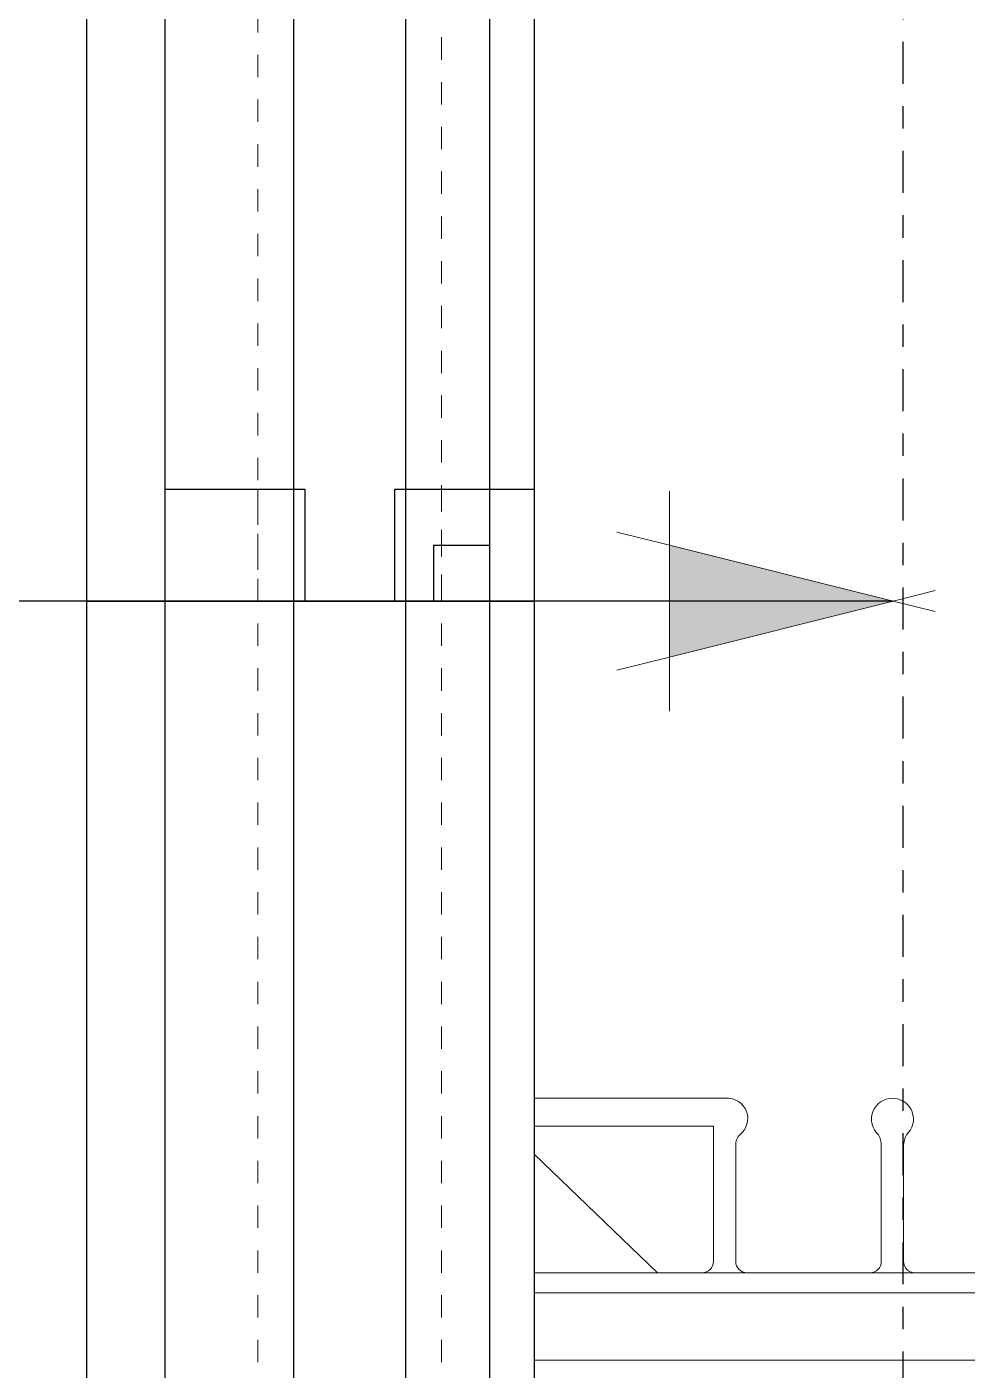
# Model space of a CAD drawing. Header units: inches. Extents: x -91.9 to -17, y 281.8 to 371.9.
# Drawn here: x -66.7 to -62.5, y 353.65 to 359.65 of the extents above; entities that cross this region are included whole.
import ezdxf

# ---------------------------------------------------------------- set-up
doc = ezdxf.new("R2010")
doc.units = ezdxf.units.IN
doc.header["$MEASUREMENT"] = 0
for name, pattern in [('CENTER', [2, 1.25, -0.25, 0.25, -0.25]), ('DASHED2', [0.375, 0.25, -0.125]), ('HIDDEN', [0.375, 0.25, -0.125])]:
    doc.linetypes.add(name, pattern=pattern)
for name, color, linetype, lineweight in [('A2 Hatch', 8, 'Continuous', 9), ('DETAILS', 7, 'Continuous', 13), ('DIM', 3, 'Continuous', 13), ('REBAR', 2, 'CENTER', 30)]:
    doc.layers.add(name, color=color, linetype=linetype, lineweight=lineweight)
doc.styles.add('ARCTEXT', font='arctext.shx', dxfattribs={"width": 0.85})
doc.dimstyles.new('ARCTEXT1-4', dxfattribs={"dimtxt": 4, "dimasz": 2, "dimexe": 2, "dimexo": 2, "dimgap": 2, "dimtad": 1, "dimdec": 4, "dimzin": 3, "dimdsep": 46, "dimlunit": 4, "dimtxsty": 'ARCTEXT', "dimblk": 'ARCHTICK', "dimcen": 2, "dimaunit": 1, "dimadec": 0, "dimazin": 0, "dimtfac": 1, "dimtdec": 4, "dimtmove": 2, "dimatfit": 3, "dimldrblk": 'arrow', "dimfxl": 1, "dimtolj": 1, "dimtzin": 0, "dimarcsym": 0})

# ---------------------------------------------------------------- blocks, each defined once
blk = doc.blocks.new('_ArchTick')
at = {"color": 0, "linetype": 'ByBlock', "const_width": 0.15}
blk.add_lwpolyline([(-0.5, -0.5), (0.5, 0.5)], dxfattribs=at)
blk = doc.blocks.new('arrow')
at = {"layer": 'DIM'}
blk.add_hatch(color=253, dxfattribs=at).paths.add_polyline_path([(-2, 0.5), (-2, -0.5), (0, 0)])
at = {"layer": 'DIM', "lineweight": 9}
for points in [[(-2, 0.983), (-2, 0.5), (-2.469, 0.617)], [(0.374, 0.094), (0, 0)], [(0.374, -0.094), (0, 0)], [(-2, -0.983), (-2, -0.5), (-2.469, -0.617)]]:
    blk.add_lwpolyline(points, dxfattribs=at)
at = {"layer": 'DIM', "lineweight": 15}
blk.add_lwpolyline([(0, 0), (-2, -0.5), (-2, 0.5), (0, 0)], dxfattribs=at)

msp = doc.modelspace()

# ---------------------------------------------------------------- linework, layer by layer
at = {"color": 1}
for p, q in [((-64.434, 368.5396), (-64.434, 357.0804)), ((-64.634, 368.4718), (-64.634, 357.0804)), ((-65.009, 368.3446), (-65.009, 357.0804)), ((-65.509, 368.1751), (-65.509, 357.0804)), ((-66.084, 367.98), (-66.084, 357.0804)), ((-66.434, 367.8613), (-66.434, 357.0804)), ((-66.084, 357.5805), (-65.459, 357.5805)), ((-66.084, 357.5805), (-65.459, 357.5805)), ((-66.084, 357.5805), (-65.459, 357.5805)), ((-66.084, 357.5805), (-65.459, 357.5805)), ((-66.084, 357.5804), (-65.459, 357.5804)), ((-66.084, 357.5804), (-65.459, 357.5804)), ((-66.084, 357.5804), (-65.459, 357.5804)), ((-66.084, 357.5804), (-65.459, 357.5804)), ((-66.084, 357.5804), (-66.084, 345.0804)), ((-66.084, 357.5804), (-65.459, 357.5804)), ((-66.084, 357.5804), (-65.459, 357.5804)), ((-66.084, 357.5804), (-65.459, 357.5804)), ((-66.084, 357.5804), (-65.459, 357.5804)), ((-66.084, 357.5804), (-65.459, 357.5804)), ((-66.084, 357.5804), (-65.459, 357.5804)), ((-66.084, 357.5804), (-65.459, 357.5804)), ((-66.084, 357.5804), (-65.459, 357.5804)), ((-66.084, 357.5804), (-65.459, 357.5804)), ((-66.084, 357.5804), (-65.459, 357.5804)), ((-66.084, 357.5804), (-65.459, 357.5804)), ((-66.084, 357.5804), (-65.459, 357.5804)), ((-66.084, 357.5804), (-65.459, 357.5804)), ((-66.084, 357.5804), (-65.459, 357.5804)), ((-66.084, 357.5804), (-65.459, 357.5804)), ((-66.084, 357.5804), (-65.459, 357.5804)), ((-66.084, 357.5804), (-65.459, 357.5804)), ((-66.084, 357.5804), (-65.459, 357.5804)), ((-66.084, 357.5804), (-65.459, 357.5804)), ((-66.084, 357.5804), (-65.459, 357.5804)), ((-66.084, 357.5804), (-65.459, 357.5804)), ((-66.084, 357.5804), (-65.459, 357.5804)), ((-66.084, 357.5804), (-65.459, 357.5804)), ((-66.084, 357.5804), (-65.459, 357.5804)), ((-66.084, 357.5804), (-65.459, 357.5804)), ((-66.084, 357.5804), (-65.459, 357.5804)), ((-66.084, 357.5804), (-65.459, 357.5804)), ((-66.084, 357.5804), (-65.459, 357.5804)), ((-66.084, 357.5804), (-65.459, 357.5804)), ((-66.084, 357.5804), (-65.459, 357.5804)), ((-66.084, 357.5804), (-65.459, 357.5804)), ((-66.084, 357.5804), (-65.459, 357.5804)), ((-65.509, 357.5804), (-65.509, 345.0804)), ((-65.459, 357.5805), (-65.459, 357.0805)), ((-65.459, 357.5805), (-65.459, 357.0805)), ((-65.459, 357.5805), (-65.459, 357.0805)), ((-65.459, 357.5805), (-65.459, 357.0805)), ((-65.459, 357.5804), (-65.459, 357.0804)), ((-65.459, 357.5804), (-65.459, 357.0804)), ((-65.459, 357.5804), (-65.459, 357.0804)), ((-65.459, 357.5804), (-65.459, 357.0804)), ((-65.459, 357.5804), (-65.459, 357.0804)), ((-65.459, 357.5804), (-65.459, 357.0804)), ((-65.459, 357.5804), (-65.459, 357.0804)), ((-65.459, 357.5804), (-65.459, 357.0804)), ((-65.459, 357.5804), (-65.459, 357.0804)), ((-65.459, 357.5804), (-65.459, 357.0804)), ((-65.459, 357.5804), (-65.459, 357.0804)), ((-65.459, 357.5804), (-65.459, 357.0804)), ((-65.459, 357.5804), (-65.459, 357.0804)), ((-65.459, 357.5804), (-65.459, 357.0804)), ((-65.459, 357.5804), (-65.459, 357.0804)), ((-65.459, 357.5804), (-65.459, 357.0804)), ((-65.459, 357.5804), (-65.459, 357.0804)), ((-65.459, 357.5804), (-65.459, 357.0804)), ((-65.459, 357.5804), (-65.459, 357.0804)), ((-65.459, 357.5804), (-65.459, 357.0804)), ((-65.459, 357.5804), (-65.459, 357.0804)), ((-65.459, 357.5804), (-65.459, 357.0804)), ((-65.459, 357.5804), (-65.459, 357.0804)), ((-65.459, 357.5804), (-65.459, 357.0804)), ((-65.459, 357.5804), (-65.459, 357.0804)), ((-65.459, 357.5804), (-65.459, 357.0804)), ((-65.459, 357.5804), (-65.459, 357.0804)), ((-65.459, 357.5804), (-65.459, 357.0804)), ((-65.459, 357.5804), (-65.459, 357.0804)), ((-65.459, 357.5804), (-65.459, 357.0804)), ((-65.459, 357.5804), (-65.459, 357.0804)), ((-65.459, 357.5804), (-65.459, 357.0804)), ((-65.459, 357.5804), (-65.459, 357.0804)), ((-65.459, 357.5804), (-65.459, 357.0804)), ((-65.459, 357.5804), (-65.459, 357.0804)), ((-65.459, 357.5804), (-65.459, 357.0804)), ((-65.059, 357.5805), (-65.059, 357.0805)), ((-65.059, 357.5805), (-64.434, 357.5805)), ((-65.059, 357.5805), (-65.059, 357.0805)), ((-65.059, 357.5805), (-64.434, 357.5805)), ((-65.059, 357.5805), (-65.059, 357.0805)), ((-65.059, 357.5805), (-64.434, 357.5805)), ((-65.059, 357.5805), (-65.059, 357.0805)), ((-65.059, 357.5805), (-64.434, 357.5805)), ((-65.059, 357.5804), (-65.059, 357.0804)), ((-65.059, 357.5804), (-64.434, 357.5804)), ((-65.059, 357.5804), (-65.059, 357.0804)), ((-65.059, 357.5804), (-64.434, 357.5804)), ((-65.059, 357.5804), (-65.059, 357.0804)), ((-65.059, 357.5804), (-64.434, 357.5804)), ((-65.059, 357.5804), (-65.059, 357.0804)), ((-65.059, 357.5804), (-64.434, 357.5804)), ((-65.059, 357.5804), (-65.059, 357.0804)), ((-65.059, 357.5804), (-64.434, 357.5804)), ((-65.059, 357.5804), (-65.059, 357.0804)), ((-65.059, 357.5804), (-64.434, 357.5804)), ((-65.059, 357.5804), (-65.059, 357.0804)), ((-65.059, 357.5804), (-64.434, 357.5804)), ((-65.059, 357.5804), (-65.059, 357.0804)), ((-65.059, 357.5804), (-64.434, 357.5804)), ((-65.059, 357.5804), (-65.059, 357.0804)), ((-65.059, 357.5804), (-64.434, 357.5804)), ((-65.059, 357.5804), (-65.059, 357.0804)), ((-65.059, 357.5804), (-64.434, 357.5804)), ((-65.059, 357.5804), (-65.059, 357.0804)), ((-65.059, 357.5804), (-64.434, 357.5804)), ((-65.059, 357.5804), (-65.059, 357.0804)), ((-65.059, 357.5804), (-64.434, 357.5804)), ((-65.059, 357.5804), (-65.059, 357.0804)), ((-65.059, 357.5804), (-64.434, 357.5804)), ((-65.059, 357.5804), (-65.059, 357.0804)), ((-65.059, 357.5804), (-64.434, 357.5804)), ((-65.059, 357.5804), (-65.059, 357.0804)), ((-65.059, 357.5804), (-64.434, 357.5804)), ((-65.059, 357.5804), (-65.059, 357.0804)), ((-65.059, 357.5804), (-64.434, 357.5804)), ((-65.059, 357.5804), (-65.059, 357.0804)), ((-65.059, 357.5804), (-64.434, 357.5804)), ((-65.059, 357.5804), (-65.059, 357.0804)), ((-65.059, 357.5804), (-64.434, 357.5804)), ((-65.059, 357.5804), (-65.059, 357.0804)), ((-65.059, 357.5804), (-64.434, 357.5804)), ((-65.059, 357.5804), (-65.059, 357.0804)), ((-65.059, 357.5804), (-64.434, 357.5804)), ((-65.059, 357.5804), (-65.059, 357.0804)), ((-65.059, 357.5804), (-64.434, 357.5804)), ((-65.059, 357.5804), (-65.059, 357.0804)), ((-65.059, 357.5804), (-64.434, 357.5804)), ((-65.059, 357.5804), (-65.059, 357.0804)), ((-65.059, 357.5804), (-64.434, 357.5804)), ((-65.059, 357.5804), (-65.059, 357.0804)), ((-65.059, 357.5804), (-64.434, 357.5804)), ((-65.059, 357.5804), (-65.059, 357.0804)), ((-65.059, 357.5804), (-64.434, 357.5804)), ((-65.059, 357.5804), (-65.059, 357.0804)), ((-65.059, 357.5804), (-64.434, 357.5804)), ((-65.059, 357.5804), (-65.059, 357.0804)), ((-65.059, 357.5804), (-64.434, 357.5804)), ((-65.059, 357.5804), (-65.059, 357.0804)), ((-65.059, 357.5804), (-64.434, 357.5804)), ((-65.059, 357.5804), (-65.059, 357.0804)), ((-65.059, 357.5804), (-64.434, 357.5804)), ((-65.059, 357.5804), (-65.059, 357.0804)), ((-65.059, 357.5804), (-64.434, 357.5804)), ((-65.059, 357.5804), (-65.059, 357.0804)), ((-65.059, 357.5804), (-64.434, 357.5804)), ((-65.059, 357.5804), (-65.059, 357.0804)), ((-65.059, 357.5804), (-64.434, 357.5804)), ((-65.059, 357.5804), (-65.059, 357.0804)), ((-65.059, 357.5804), (-64.434, 357.5804)), ((-65.059, 357.5804), (-65.059, 357.0804)), ((-65.059, 357.5804), (-64.434, 357.5804)), ((-65.059, 357.5804), (-65.059, 357.0804)), ((-65.059, 357.5804), (-64.434, 357.5804)), ((-65.059, 357.5804), (-65.059, 357.0804)), ((-65.059, 357.5804), (-64.434, 357.5804)), ((-65.009, 357.5804), (-65.009, 345.0804)), ((-64.434, 357.5804), (-64.434, 345.0804)), ((-64.884, 357.3305), (-64.884, 357.0805)), ((-64.884, 357.3305), (-64.634, 357.3305)), ((-64.884, 357.3305), (-64.884, 357.0805)), ((-64.884, 357.3305), (-64.634, 357.3305)), ((-64.884, 357.3305), (-64.884, 357.0805)), ((-64.884, 357.3305), (-64.634, 357.3305)), ((-64.884, 357.3305), (-64.884, 357.0805)), ((-64.884, 357.3305), (-64.634, 357.3305)), ((-64.884, 357.3304), (-64.884, 357.0804)), ((-64.884, 357.3304), (-64.634, 357.3304)), ((-64.884, 357.3304), (-64.884, 357.0804)), ((-64.884, 357.3304), (-64.634, 357.3304)), ((-64.884, 357.3304), (-64.884, 357.0804)), ((-64.884, 357.3304), (-64.634, 357.3304)), ((-64.884, 357.3304), (-64.884, 357.0804)), ((-64.884, 357.3304), (-64.634, 357.3304)), ((-64.884, 357.3304), (-64.884, 357.0804)), ((-64.884, 357.3304), (-64.634, 357.3304)), ((-64.884, 357.3304), (-64.884, 357.0804)), ((-64.884, 357.3304), (-64.634, 357.3304)), ((-64.884, 357.3304), (-64.884, 357.0804)), ((-64.884, 357.3304), (-64.634, 357.3304)), ((-64.884, 357.3304), (-64.884, 357.0804)), ((-64.884, 357.3304), (-64.634, 357.3304)), ((-64.884, 357.3304), (-64.884, 357.0804)), ((-64.884, 357.3304), (-64.634, 357.3304)), ((-64.884, 357.3304), (-64.884, 357.0804)), ((-64.884, 357.3304), (-64.634, 357.3304)), ((-64.884, 357.3304), (-64.884, 357.0804)), ((-64.884, 357.3304), (-64.634, 357.3304)), ((-64.884, 357.3304), (-64.884, 357.0804)), ((-64.884, 357.3304), (-64.634, 357.3304)), ((-64.884, 357.3304), (-64.884, 357.0804)), ((-64.884, 357.3304), (-64.634, 357.3304)), ((-64.884, 357.3304), (-64.884, 357.0804)), ((-64.884, 357.3304), (-64.634, 357.3304)), ((-64.884, 357.3304), (-64.884, 357.0804)), ((-64.884, 357.3304), (-64.634, 357.3304)), ((-64.884, 357.3304), (-64.884, 357.0804)), ((-64.884, 357.3304), (-64.634, 357.3304)), ((-64.884, 357.3304), (-64.884, 357.0804)), ((-64.884, 357.3304), (-64.634, 357.3304)), ((-64.884, 357.3304), (-64.884, 357.0804)), ((-64.884, 357.3304), (-64.634, 357.3304)), ((-64.884, 357.3304), (-64.884, 357.0804)), ((-64.884, 357.3304), (-64.634, 357.3304)), ((-64.884, 357.3304), (-64.884, 357.0804)), ((-64.884, 357.3304), (-64.634, 357.3304)), ((-64.884, 357.3304), (-64.884, 357.0804)), ((-64.884, 357.3304), (-64.634, 357.3304)), ((-64.884, 357.3304), (-64.884, 357.0804)), ((-64.884, 357.3304), (-64.634, 357.3304)), ((-64.884, 357.3304), (-64.884, 357.0804)), ((-64.884, 357.3304), (-64.634, 357.3304)), ((-64.884, 357.3304), (-64.884, 357.0804)), ((-64.884, 357.3304), (-64.634, 357.3304)), ((-64.884, 357.3304), (-64.884, 357.0804)), ((-64.884, 357.3304), (-64.634, 357.3304)), ((-64.884, 357.3304), (-64.884, 357.0804)), ((-64.884, 357.3304), (-64.634, 357.3304)), ((-64.884, 357.3304), (-64.884, 357.0804)), ((-64.884, 357.3304), (-64.634, 357.3304)), ((-64.884, 357.3304), (-64.884, 357.0804)), ((-64.884, 357.3304), (-64.634, 357.3304)), ((-64.884, 357.3304), (-64.884, 357.0804)), ((-64.884, 357.3304), (-64.634, 357.3304)), ((-64.884, 357.3304), (-64.884, 357.0804)), ((-64.884, 357.3304), (-64.634, 357.3304)), ((-64.884, 357.3304), (-64.884, 357.0804)), ((-64.884, 357.3304), (-64.634, 357.3304)), ((-64.884, 357.3304), (-64.884, 357.0804)), ((-64.884, 357.3304), (-64.634, 357.3304)), ((-64.884, 357.3304), (-64.884, 357.0804)), ((-64.884, 357.3304), (-64.634, 357.3304)), ((-64.884, 357.3304), (-64.884, 357.0804)), ((-64.884, 357.3304), (-64.634, 357.3304)), ((-64.884, 357.3304), (-64.884, 357.0804)), ((-64.884, 357.3304), (-64.634, 357.3304)), ((-64.884, 357.3304), (-64.884, 357.0804)), ((-64.884, 357.3304), (-64.634, 357.3304)), ((-64.634, 357.3304), (-64.634, 345.0804)), ((-66.434, 357.0805), (-64.434, 357.0805)), ((-66.434, 357.0805), (-64.884, 357.0805)), ((-66.434, 357.0805), (-64.434, 357.0805)), ((-66.434, 357.0805), (-64.434, 357.0805)), ((-66.434, 357.0805), (-64.884, 357.0805)), ((-66.434, 357.0805), (-64.434, 357.0805)), ((-66.434, 357.0805), (-64.434, 357.0805)), ((-66.434, 357.0805), (-64.434, 357.0805)), ((-66.434, 357.0805), (-64.884, 357.0805)), ((-66.434, 357.0805), (-64.434, 357.0805)), ((-66.434, 357.0805), (-64.434, 357.0805)), ((-66.434, 357.0805), (-64.884, 357.0805)), ((-66.434, 357.0805), (-64.434, 357.0805)), ((-66.434, 357.0805), (-64.434, 357.0805)), ((-66.434, 357.0804), (-64.434, 357.0804)), ((-66.434, 357.0804), (-64.884, 357.0804)), ((-66.434, 357.0804), (-64.434, 357.0804)), ((-66.434, 357.0804), (-64.434, 357.0804)), ((-66.434, 357.0804), (-64.884, 357.0804)), ((-66.434, 357.0804), (-64.434, 357.0804)), ((-66.434, 357.0804), (-64.434, 357.0804)), ((-66.434, 357.0804), (-64.434, 357.0804)), ((-66.434, 357.0804), (-64.884, 357.0804)), ((-66.434, 357.0804), (-64.434, 357.0804)), ((-66.434, 357.0804), (-64.434, 357.0804)), ((-66.434, 357.0804), (-66.434, 345.0804)), ((-66.434, 357.0804), (-64.884, 357.0804)), ((-66.434, 357.0804), (-64.434, 357.0804)), ((-66.434, 357.0804), (-64.434, 357.0804)), ((-66.434, 357.0804), (-64.434, 357.0804)), ((-66.434, 357.0804), (-64.884, 357.0804)), ((-66.434, 357.0804), (-64.434, 357.0804)), ((-66.434, 357.0804), (-64.434, 357.0804)), ((-66.434, 357.0804), (-64.884, 357.0804)), ((-66.434, 357.0804), (-64.434, 357.0804)), ((-66.434, 357.0804), (-64.434, 357.0804)), ((-66.434, 357.0804), (-64.434, 357.0804)), ((-66.434, 357.0804), (-64.884, 357.0804)), ((-66.434, 357.0804), (-64.434, 357.0804)), ((-66.434, 357.0804), (-64.434, 357.0804)), ((-66.434, 357.0804), (-64.884, 357.0804)), ((-66.434, 357.0804), (-64.434, 357.0804)), ((-66.434, 357.0804), (-64.434, 357.0804)), ((-66.434, 357.0804), (-64.434, 357.0804)), ((-66.434, 357.0804), (-64.884, 357.0804)), ((-66.434, 357.0804), (-64.434, 357.0804)), ((-66.434, 357.0804), (-64.434, 357.0804)), ((-66.434, 357.0804), (-64.884, 357.0804)), ((-66.434, 357.0804), (-64.434, 357.0804)), ((-66.434, 357.0804), (-64.434, 357.0804)), ((-66.434, 357.0804), (-64.434, 357.0804)), ((-66.434, 357.0804), (-64.884, 357.0804)), ((-66.434, 357.0804), (-64.434, 357.0804)), ((-66.434, 357.0804), (-64.434, 357.0804)), ((-66.434, 357.0804), (-64.884, 357.0804)), ((-66.434, 357.0804), (-64.434, 357.0804)), ((-66.434, 357.0804), (-64.434, 357.0804)), ((-66.434, 357.0804), (-64.434, 357.0804)), ((-66.434, 357.0804), (-64.884, 357.0804)), ((-66.434, 357.0804), (-64.434, 357.0804)), ((-66.434, 357.0804), (-64.434, 357.0804)), ((-66.434, 357.0804), (-64.884, 357.0804)), ((-66.434, 357.0804), (-64.434, 357.0804)), ((-66.434, 357.0804), (-64.434, 357.0804)), ((-66.434, 357.0804), (-64.434, 357.0804)), ((-66.434, 357.0804), (-64.884, 357.0804)), ((-66.434, 357.0804), (-64.434, 357.0804)), ((-66.434, 357.0804), (-64.434, 357.0804)), ((-66.434, 357.0804), (-64.884, 357.0804)), ((-66.434, 357.0804), (-64.434, 357.0804)), ((-66.434, 357.0804), (-64.434, 357.0804)), ((-66.434, 357.0804), (-64.434, 357.0804)), ((-66.434, 357.0804), (-64.884, 357.0804)), ((-66.434, 357.0804), (-64.434, 357.0804)), ((-66.434, 357.0804), (-64.434, 357.0804)), ((-66.434, 357.0804), (-64.884, 357.0804)), ((-66.434, 357.0804), (-64.434, 357.0804)), ((-66.434, 357.0804), (-64.434, 357.0804)), ((-66.434, 357.0804), (-64.434, 357.0804)), ((-66.434, 357.0804), (-64.884, 357.0804)), ((-66.434, 357.0804), (-64.434, 357.0804)), ((-66.434, 357.0804), (-64.434, 357.0804)), ((-66.434, 357.0804), (-64.884, 357.0804)), ((-66.434, 357.0804), (-64.434, 357.0804)), ((-66.434, 357.0804), (-64.434, 357.0804)), ((-66.434, 357.0804), (-64.434, 357.0804)), ((-66.434, 357.0804), (-64.884, 357.0804)), ((-66.434, 357.0804), (-64.434, 357.0804)), ((-66.434, 357.0804), (-64.434, 357.0804)), ((-66.434, 357.0804), (-64.884, 357.0804)), ((-66.434, 357.0804), (-64.434, 357.0804)), ((-66.434, 357.0804), (-64.434, 357.0804)), ((-66.434, 357.0804), (-64.434, 357.0804)), ((-66.434, 357.0804), (-64.884, 357.0804)), ((-66.434, 357.0804), (-64.434, 357.0804)), ((-66.434, 357.0804), (-64.434, 357.0804)), ((-66.434, 357.0804), (-64.884, 357.0804)), ((-66.434, 357.0804), (-64.434, 357.0804)), ((-66.434, 357.0804), (-64.434, 357.0804)), ((-66.434, 357.0804), (-64.434, 357.0804)), ((-66.434, 357.0804), (-64.884, 357.0804)), ((-66.434, 357.0804), (-64.434, 357.0804)), ((-66.434, 357.0804), (-64.434, 357.0804)), ((-66.434, 357.0804), (-64.884, 357.0804)), ((-66.434, 357.0804), (-64.434, 357.0804)), ((-66.434, 357.0804), (-64.434, 357.0804)), ((-66.434, 357.0804), (-64.434, 357.0804)), ((-66.434, 357.0804), (-64.884, 357.0804)), ((-66.434, 357.0804), (-64.434, 357.0804)), ((-66.434, 357.0804), (-64.434, 357.0804)), ((-66.434, 357.0804), (-64.884, 357.0804)), ((-66.434, 357.0804), (-64.434, 357.0804)), ((-66.434, 357.0804), (-64.434, 357.0804)), ((-66.434, 357.0804), (-64.434, 357.0804)), ((-66.434, 357.0804), (-64.884, 357.0804)), ((-66.434, 357.0804), (-64.434, 357.0804)), ((-66.434, 357.0804), (-64.434, 357.0804)), ((-66.434, 357.0804), (-64.884, 357.0804)), ((-66.434, 357.0804), (-64.434, 357.0804)), ((-66.434, 357.0804), (-64.434, 357.0804)), ((-66.434, 357.0804), (-64.434, 357.0804)), ((-66.434, 357.0804), (-64.884, 357.0804)), ((-66.434, 357.0804), (-64.434, 357.0804)), ((-66.434, 357.0804), (-64.434, 357.0804)), ((-66.434, 357.0804), (-64.884, 357.0804)), ((-66.434, 357.0804), (-64.434, 357.0804)), ((-66.434, 357.0804), (-64.434, 357.0804)), ((-66.434, 357.0804), (-64.434, 357.0804)), ((-66.434, 357.0804), (-64.884, 357.0804)), ((-66.434, 357.0804), (-64.434, 357.0804)), ((-66.434, 357.0804), (-64.434, 357.0804)), ((-66.434, 357.0804), (-64.884, 357.0804)), ((-66.434, 357.0804), (-64.434, 357.0804)), ((-66.434, 357.0804), (-64.434, 357.0804)), ((-66.434, 357.0804), (-64.434, 357.0804)), ((-66.434, 357.0804), (-64.884, 357.0804)), ((-66.434, 357.0804), (-64.434, 357.0804)), ((-66.434, 357.0804), (-64.434, 357.0804)), ((-66.434, 357.0804), (-64.884, 357.0804)), ((-66.434, 357.0804), (-64.434, 357.0804)), ((-65.009, 357.0805), (-65.509, 357.0805)), ((-65.009, 357.0805), (-65.509, 357.0805)), ((-65.009, 357.0805), (-65.509, 357.0805)), ((-65.009, 357.0805), (-65.509, 357.0805)), ((-65.009, 357.0804), (-65.509, 357.0804)), ((-65.009, 357.0804), (-65.509, 357.0804)), ((-65.009, 357.0804), (-65.509, 357.0804)), ((-65.009, 357.0804), (-65.509, 357.0804)), ((-65.009, 357.0804), (-65.509, 357.0804)), ((-65.009, 357.0804), (-65.509, 357.0804)), ((-65.009, 357.0804), (-65.509, 357.0804)), ((-65.009, 357.0804), (-65.509, 357.0804)), ((-65.009, 357.0804), (-65.509, 357.0804)), ((-65.009, 357.0804), (-65.509, 357.0804)), ((-65.009, 357.0804), (-65.509, 357.0804)), ((-65.009, 357.0804), (-65.509, 357.0804)), ((-65.009, 357.0804), (-65.509, 357.0804)), ((-65.009, 357.0804), (-65.509, 357.0804)), ((-65.009, 357.0804), (-65.509, 357.0804)), ((-65.009, 357.0804), (-65.509, 357.0804)), ((-65.009, 357.0804), (-65.509, 357.0804)), ((-65.009, 357.0804), (-65.509, 357.0804)), ((-65.009, 357.0804), (-65.509, 357.0804)), ((-65.009, 357.0804), (-65.509, 357.0804)), ((-65.009, 357.0804), (-65.509, 357.0804)), ((-65.009, 357.0804), (-65.509, 357.0804)), ((-65.009, 357.0804), (-65.509, 357.0804)), ((-65.009, 357.0804), (-65.509, 357.0804)), ((-65.009, 357.0804), (-65.509, 357.0804)), ((-65.009, 357.0804), (-65.509, 357.0804)), ((-65.009, 357.0804), (-65.509, 357.0804)), ((-65.009, 357.0804), (-65.509, 357.0804)), ((-65.009, 357.0804), (-65.509, 357.0804)), ((-65.009, 357.0804), (-65.509, 357.0804)), ((-65.009, 357.0804), (-65.509, 357.0804)), ((-65.009, 357.0804), (-65.509, 357.0804)), ((-65.009, 357.0804), (-65.509, 357.0804)), ((-65.009, 357.0804), (-65.509, 357.0804)), ((-65.009, 357.0804), (-65.509, 357.0804)), ((-65.009, 357.0804), (-65.509, 357.0804)), ((-64.634, 357.0805), (-64.434, 357.0805)), ((-64.634, 357.0805), (-64.434, 357.0805)), ((-64.634, 357.0805), (-64.434, 357.0805)), ((-64.634, 357.0805), (-64.434, 357.0805)), ((-64.634, 357.0804), (-64.434, 357.0804)), ((-64.634, 357.0804), (-64.434, 357.0804)), ((-64.634, 357.0804), (-64.434, 357.0804)), ((-64.634, 357.0804), (-64.434, 357.0804)), ((-64.634, 357.0804), (-64.434, 357.0804)), ((-64.634, 357.0804), (-64.434, 357.0804)), ((-64.634, 357.0804), (-64.434, 357.0804)), ((-64.634, 357.0804), (-64.434, 357.0804)), ((-64.634, 357.0804), (-64.434, 357.0804)), ((-64.634, 357.0804), (-64.434, 357.0804)), ((-64.634, 357.0804), (-64.434, 357.0804)), ((-64.634, 357.0804), (-64.434, 357.0804)), ((-64.634, 357.0804), (-64.434, 357.0804)), ((-64.634, 357.0804), (-64.434, 357.0804)), ((-64.634, 357.0804), (-64.434, 357.0804)), ((-64.634, 357.0804), (-64.434, 357.0804)), ((-64.634, 357.0804), (-64.434, 357.0804)), ((-64.634, 357.0804), (-64.434, 357.0804)), ((-64.634, 357.0804), (-64.434, 357.0804)), ((-64.634, 357.0804), (-64.434, 357.0804)), ((-64.634, 357.0804), (-64.434, 357.0804)), ((-64.634, 357.0804), (-64.434, 357.0804)), ((-64.634, 357.0804), (-64.434, 357.0804)), ((-64.634, 357.0804), (-64.434, 357.0804)), ((-64.634, 357.0804), (-64.434, 357.0804)), ((-64.634, 357.0804), (-64.434, 357.0804)), ((-64.634, 357.0804), (-64.434, 357.0804)), ((-64.634, 357.0804), (-64.434, 357.0804)), ((-64.634, 357.0804), (-64.434, 357.0804)), ((-64.634, 357.0804), (-64.434, 357.0804)), ((-64.634, 357.0804), (-64.434, 357.0804)), ((-64.634, 357.0804), (-64.434, 357.0804)), ((-64.634, 357.0804), (-64.434, 357.0804)), ((-64.634, 357.0804), (-64.434, 357.0804)), ((-64.634, 357.0804), (-64.434, 357.0804)), ((-64.634, 357.0804), (-64.434, 357.0804))]:
    msp.add_line(p, q, dxfattribs=at)
at = {"color": 1, "linetype": 'HIDDEN', "ltscale": 0.02}
for p, q in [((-66.084, 357.5805), (-65.459, 357.5805)), ((-66.084, 357.5805), (-65.459, 357.5805)), ((-66.084, 357.5805), (-65.459, 357.5805)), ((-66.084, 357.5805), (-65.459, 357.5805)), ((-66.084, 357.5805), (-65.459, 357.5805)), ((-66.084, 357.5805), (-65.459, 357.5805)), ((-66.084, 357.5805), (-65.459, 357.5805)), ((-66.084, 357.5805), (-65.459, 357.5805)), ((-66.084, 357.5805), (-65.459, 357.5805)), ((-66.084, 357.5805), (-65.459, 357.5805)), ((-66.084, 357.5804), (-65.459, 357.5804)), ((-66.084, 357.5804), (-65.459, 357.5804)), ((-66.084, 357.5804), (-65.459, 357.5804)), ((-66.084, 357.5804), (-65.459, 357.5804)), ((-66.084, 357.5804), (-65.459, 357.5804)), ((-66.084, 357.5804), (-65.459, 357.5804)), ((-66.084, 357.5804), (-65.459, 357.5804)), ((-66.084, 357.5804), (-65.459, 357.5804)), ((-66.084, 357.5804), (-65.459, 357.5804)), ((-66.084, 357.5804), (-65.459, 357.5804)), ((-66.084, 357.5804), (-65.459, 357.5804)), ((-66.084, 357.5804), (-65.459, 357.5804)), ((-66.084, 357.5804), (-65.459, 357.5804)), ((-66.084, 357.5804), (-65.459, 357.5804)), ((-66.084, 357.5804), (-65.459, 357.5804)), ((-66.084, 357.5804), (-65.459, 357.5804)), ((-66.084, 357.5804), (-65.459, 357.5804)), ((-66.084, 357.5804), (-65.459, 357.5804)), ((-66.084, 357.5804), (-65.459, 357.5804)), ((-66.084, 357.5804), (-65.459, 357.5804)), ((-66.084, 357.5804), (-65.459, 357.5804)), ((-66.084, 357.5804), (-65.459, 357.5804)), ((-66.084, 357.5804), (-65.459, 357.5804)), ((-66.084, 357.5804), (-65.459, 357.5804)), ((-66.084, 357.5804), (-65.459, 357.5804)), ((-66.084, 357.5804), (-65.459, 357.5804)), ((-66.084, 357.5804), (-65.459, 357.5804)), ((-66.084, 357.5804), (-65.459, 357.5804)), ((-66.084, 357.5804), (-65.459, 357.5804)), ((-66.084, 357.5804), (-65.459, 357.5804)), ((-66.084, 357.5804), (-65.459, 357.5804)), ((-66.084, 357.5804), (-65.459, 357.5804)), ((-66.084, 357.5804), (-65.459, 357.5804)), ((-66.084, 357.5804), (-65.459, 357.5804)), ((-66.084, 357.5804), (-65.459, 357.5804)), ((-66.084, 357.5804), (-65.459, 357.5804)), ((-66.084, 357.5804), (-65.459, 357.5804)), ((-66.084, 357.5804), (-65.459, 357.5804)), ((-66.084, 357.5804), (-65.459, 357.5804)), ((-66.084, 357.5804), (-65.459, 357.5804)), ((-66.084, 357.5804), (-65.459, 357.5804)), ((-66.084, 357.5804), (-65.459, 357.5804)), ((-66.084, 357.5804), (-65.459, 357.5804)), ((-66.084, 357.5804), (-65.459, 357.5804)), ((-66.084, 357.5804), (-65.459, 357.5804)), ((-66.084, 357.5804), (-65.459, 357.5804)), ((-66.084, 357.5804), (-65.459, 357.5804)), ((-66.084, 357.5804), (-65.459, 357.5804)), ((-66.084, 357.5804), (-65.459, 357.5804)), ((-66.084, 357.5804), (-65.459, 357.5804)), ((-66.084, 357.5804), (-65.459, 357.5804)), ((-66.084, 357.5804), (-65.459, 357.5804)), ((-66.084, 357.5804), (-65.459, 357.5804)), ((-66.084, 357.5804), (-65.459, 357.5804)), ((-66.084, 357.5804), (-65.459, 357.5804)), ((-66.084, 357.5804), (-65.459, 357.5804)), ((-66.084, 357.5804), (-65.459, 357.5804)), ((-66.084, 357.5804), (-65.459, 357.5804)), ((-66.084, 357.5804), (-65.459, 357.5804)), ((-66.084, 357.5804), (-65.459, 357.5804)), ((-66.084, 357.5804), (-65.459, 357.5804)), ((-66.084, 357.5804), (-65.459, 357.5804)), ((-66.084, 357.5804), (-65.459, 357.5804)), ((-66.084, 357.5804), (-65.459, 357.5804)), ((-66.084, 357.5804), (-65.459, 357.5804)), ((-66.084, 357.5804), (-65.459, 357.5804)), ((-66.084, 357.5804), (-65.459, 357.5804)), ((-66.084, 357.5804), (-65.459, 357.5804)), ((-66.084, 357.5804), (-65.459, 357.5804)), ((-66.084, 357.5804), (-65.459, 357.5804)), ((-66.084, 357.5804), (-65.459, 357.5804)), ((-66.084, 357.5804), (-65.459, 357.5804)), ((-66.084, 357.5804), (-65.459, 357.5804)), ((-66.084, 357.5804), (-65.459, 357.5804)), ((-66.084, 357.5804), (-65.459, 357.5804)), ((-66.084, 357.5804), (-65.459, 357.5804)), ((-66.084, 357.5804), (-65.459, 357.5804)), ((-66.084, 357.5804), (-65.459, 357.5804)), ((-66.084, 357.5804), (-65.459, 357.5804)), ((-66.084, 357.5804), (-65.459, 357.5804)), ((-66.084, 357.5804), (-65.459, 357.5804)), ((-66.084, 357.5804), (-65.459, 357.5804)), ((-66.084, 357.5804), (-65.459, 357.5804)), ((-66.084, 357.5804), (-65.459, 357.5804)), ((-66.084, 357.5804), (-65.459, 357.5804)), ((-66.084, 357.5804), (-65.459, 357.5804)), ((-66.084, 357.5804), (-65.459, 357.5804)), ((-66.084, 357.5804), (-65.459, 357.5804)), ((-66.084, 357.5804), (-65.459, 357.5804)), ((-66.084, 357.5804), (-65.459, 357.5804)), ((-65.459, 357.5805), (-65.459, 357.0805)), ((-65.459, 357.5805), (-65.459, 357.0805)), ((-65.459, 357.5805), (-65.459, 357.0805)), ((-65.459, 357.5805), (-65.459, 357.0805)), ((-65.459, 357.5805), (-65.459, 357.0805)), ((-65.459, 357.5805), (-65.459, 357.0805)), ((-65.459, 357.5805), (-65.459, 357.0805)), ((-65.459, 357.5805), (-65.459, 357.0805)), ((-65.459, 357.5805), (-65.459, 357.0805)), ((-65.459, 357.5805), (-65.459, 357.0805)), ((-65.459, 357.5804), (-65.459, 357.0804)), ((-65.459, 357.5804), (-65.459, 357.0804)), ((-65.459, 357.5804), (-65.459, 357.0804)), ((-65.459, 357.5804), (-65.459, 357.0804)), ((-65.459, 357.5804), (-65.459, 357.0804)), ((-65.459, 357.5804), (-65.459, 357.0804)), ((-65.459, 357.5804), (-65.459, 357.0804)), ((-65.459, 357.5804), (-65.459, 357.0804)), ((-65.459, 357.5804), (-65.459, 357.0804)), ((-65.459, 357.5804), (-65.459, 357.0804)), ((-65.459, 357.5804), (-65.459, 357.0804)), ((-65.459, 357.5804), (-65.459, 357.0804)), ((-65.459, 357.5804), (-65.459, 357.0804)), ((-65.459, 357.5804), (-65.459, 357.0804)), ((-65.459, 357.5804), (-65.459, 357.0804)), ((-65.459, 357.5804), (-65.459, 357.0804)), ((-65.459, 357.5804), (-65.459, 357.0804)), ((-65.459, 357.5804), (-65.459, 357.0804)), ((-65.459, 357.5804), (-65.459, 357.0804)), ((-65.459, 357.5804), (-65.459, 357.0804)), ((-65.459, 357.5804), (-65.459, 357.0804)), ((-65.459, 357.5804), (-65.459, 357.0804)), ((-65.459, 357.5804), (-65.459, 357.0804)), ((-65.459, 357.5804), (-65.459, 357.0804)), ((-65.459, 357.5804), (-65.459, 357.0804)), ((-65.459, 357.5804), (-65.459, 357.0804)), ((-65.459, 357.5804), (-65.459, 357.0804)), ((-65.459, 357.5804), (-65.459, 357.0804)), ((-65.459, 357.5804), (-65.459, 357.0804)), ((-65.459, 357.5804), (-65.459, 357.0804)), ((-65.459, 357.5804), (-65.459, 357.0804)), ((-65.459, 357.5804), (-65.459, 357.0804)), ((-65.459, 357.5804), (-65.459, 357.0804)), ((-65.459, 357.5804), (-65.459, 357.0804)), ((-65.459, 357.5804), (-65.459, 357.0804)), ((-65.459, 357.5804), (-65.459, 357.0804)), ((-65.459, 357.5804), (-65.459, 357.0804)), ((-65.459, 357.5804), (-65.459, 357.0804)), ((-65.459, 357.5804), (-65.459, 357.0804)), ((-65.459, 357.5804), (-65.459, 357.0804)), ((-65.459, 357.5804), (-65.459, 357.0804)), ((-65.459, 357.5804), (-65.459, 357.0804)), ((-65.459, 357.5804), (-65.459, 357.0804)), ((-65.459, 357.5804), (-65.459, 357.0804)), ((-65.459, 357.5804), (-65.459, 357.0804)), ((-65.459, 357.5804), (-65.459, 357.0804)), ((-65.459, 357.5804), (-65.459, 357.0804)), ((-65.459, 357.5804), (-65.459, 357.0804)), ((-65.459, 357.5804), (-65.459, 357.0804)), ((-65.459, 357.5804), (-65.459, 357.0804)), ((-65.459, 357.5804), (-65.459, 357.0804)), ((-65.459, 357.5804), (-65.459, 357.0804)), ((-65.459, 357.5804), (-65.459, 357.0804)), ((-65.459, 357.5804), (-65.459, 357.0804)), ((-65.459, 357.5804), (-65.459, 357.0804)), ((-65.459, 357.5804), (-65.459, 357.0804)), ((-65.459, 357.5804), (-65.459, 357.0804)), ((-65.459, 357.5804), (-65.459, 357.0804)), ((-65.459, 357.5804), (-65.459, 357.0804)), ((-65.459, 357.5804), (-65.459, 357.0804)), ((-65.459, 357.5804), (-65.459, 357.0804)), ((-65.459, 357.5804), (-65.459, 357.0804)), ((-65.459, 357.5804), (-65.459, 357.0804)), ((-65.459, 357.5804), (-65.459, 357.0804)), ((-65.459, 357.5804), (-65.459, 357.0804)), ((-65.459, 357.5804), (-65.459, 357.0804)), ((-65.459, 357.5804), (-65.459, 357.0804)), ((-65.459, 357.5804), (-65.459, 357.0804)), ((-65.459, 357.5804), (-65.459, 357.0804)), ((-65.459, 357.5804), (-65.459, 357.0804)), ((-65.459, 357.5804), (-65.459, 357.0804)), ((-65.459, 357.5804), (-65.459, 357.0804)), ((-65.459, 357.5804), (-65.459, 357.0804)), ((-65.459, 357.5804), (-65.459, 357.0804)), ((-65.459, 357.5804), (-65.459, 357.0804)), ((-65.459, 357.5804), (-65.459, 357.0804)), ((-65.459, 357.5804), (-65.459, 357.0804)), ((-65.459, 357.5804), (-65.459, 357.0804)), ((-65.459, 357.5804), (-65.459, 357.0804)), ((-65.459, 357.5804), (-65.459, 357.0804)), ((-65.459, 357.5804), (-65.459, 357.0804)), ((-65.459, 357.5804), (-65.459, 357.0804)), ((-65.459, 357.5804), (-65.459, 357.0804)), ((-65.459, 357.5804), (-65.459, 357.0804)), ((-65.459, 357.5804), (-65.459, 357.0804)), ((-65.459, 357.5804), (-65.459, 357.0804)), ((-65.459, 357.5804), (-65.459, 357.0804)), ((-65.459, 357.5804), (-65.459, 357.0804)), ((-65.459, 357.5804), (-65.459, 357.0804)), ((-65.459, 357.5804), (-65.459, 357.0804)), ((-65.059, 357.5805), (-65.059, 357.0805)), ((-65.059, 357.5805), (-64.434, 357.5805)), ((-65.059, 357.5805), (-65.059, 357.0805)), ((-65.059, 357.5805), (-64.434, 357.5805)), ((-65.059, 357.5805), (-65.059, 357.0805)), ((-65.059, 357.5805), (-64.434, 357.5805)), ((-65.059, 357.5805), (-65.059, 357.0805)), ((-65.059, 357.5805), (-64.434, 357.5805)), ((-65.059, 357.5805), (-65.059, 357.0805)), ((-65.059, 357.5805), (-64.434, 357.5805)), ((-65.059, 357.5805), (-65.059, 357.0805)), ((-65.059, 357.5805), (-64.434, 357.5805)), ((-65.059, 357.5805), (-65.059, 357.0805)), ((-65.059, 357.5805), (-64.434, 357.5805)), ((-65.059, 357.5805), (-65.059, 357.0805)), ((-65.059, 357.5805), (-64.434, 357.5805)), ((-65.059, 357.5805), (-65.059, 357.0805)), ((-65.059, 357.5805), (-64.434, 357.5805)), ((-65.059, 357.5805), (-65.059, 357.0805)), ((-65.059, 357.5805), (-64.434, 357.5805)), ((-65.059, 357.5804), (-65.059, 357.0804)), ((-65.059, 357.5804), (-64.434, 357.5804)), ((-65.059, 357.5804), (-65.059, 357.0804)), ((-65.059, 357.5804), (-64.434, 357.5804)), ((-65.059, 357.5804), (-65.059, 357.0804)), ((-65.059, 357.5804), (-64.434, 357.5804)), ((-65.059, 357.5804), (-65.059, 357.0804)), ((-65.059, 357.5804), (-64.434, 357.5804)), ((-65.059, 357.5804), (-65.059, 357.0804)), ((-65.059, 357.5804), (-64.434, 357.5804)), ((-65.059, 357.5804), (-65.059, 357.0804)), ((-65.059, 357.5804), (-64.434, 357.5804)), ((-65.059, 357.5804), (-65.059, 357.0804)), ((-65.059, 357.5804), (-64.434, 357.5804)), ((-65.059, 357.5804), (-65.059, 357.0804)), ((-65.059, 357.5804), (-64.434, 357.5804)), ((-65.059, 357.5804), (-65.059, 357.0804)), ((-65.059, 357.5804), (-64.434, 357.5804)), ((-65.059, 357.5804), (-65.059, 357.0804)), ((-65.059, 357.5804), (-64.434, 357.5804)), ((-65.059, 357.5804), (-65.059, 357.0804)), ((-65.059, 357.5804), (-64.434, 357.5804)), ((-65.059, 357.5804), (-65.059, 357.0804)), ((-65.059, 357.5804), (-64.434, 357.5804)), ((-65.059, 357.5804), (-65.059, 357.0804)), ((-65.059, 357.5804), (-64.434, 357.5804)), ((-65.059, 357.5804), (-65.059, 357.0804)), ((-65.059, 357.5804), (-64.434, 357.5804)), ((-65.059, 357.5804), (-65.059, 357.0804)), ((-65.059, 357.5804), (-64.434, 357.5804)), ((-65.059, 357.5804), (-65.059, 357.0804)), ((-65.059, 357.5804), (-64.434, 357.5804)), ((-65.059, 357.5804), (-65.059, 357.0804)), ((-65.059, 357.5804), (-64.434, 357.5804)), ((-65.059, 357.5804), (-65.059, 357.0804)), ((-65.059, 357.5804), (-64.434, 357.5804)), ((-65.059, 357.5804), (-65.059, 357.0804)), ((-65.059, 357.5804), (-64.434, 357.5804)), ((-65.059, 357.5804), (-65.059, 357.0804)), ((-65.059, 357.5804), (-64.434, 357.5804)), ((-65.059, 357.5804), (-65.059, 357.0804)), ((-65.059, 357.5804), (-64.434, 357.5804)), ((-65.059, 357.5804), (-65.059, 357.0804)), ((-65.059, 357.5804), (-64.434, 357.5804)), ((-65.059, 357.5804), (-65.059, 357.0804)), ((-65.059, 357.5804), (-64.434, 357.5804)), ((-65.059, 357.5804), (-65.059, 357.0804)), ((-65.059, 357.5804), (-64.434, 357.5804)), ((-65.059, 357.5804), (-65.059, 357.0804)), ((-65.059, 357.5804), (-64.434, 357.5804)), ((-65.059, 357.5804), (-65.059, 357.0804)), ((-65.059, 357.5804), (-64.434, 357.5804)), ((-65.059, 357.5804), (-65.059, 357.0804)), ((-65.059, 357.5804), (-64.434, 357.5804)), ((-65.059, 357.5804), (-65.059, 357.0804)), ((-65.059, 357.5804), (-64.434, 357.5804)), ((-65.059, 357.5804), (-65.059, 357.0804)), ((-65.059, 357.5804), (-64.434, 357.5804)), ((-65.059, 357.5804), (-65.059, 357.0804)), ((-65.059, 357.5804), (-64.434, 357.5804)), ((-65.059, 357.5804), (-65.059, 357.0804)), ((-65.059, 357.5804), (-64.434, 357.5804)), ((-65.059, 357.5804), (-65.059, 357.0804)), ((-65.059, 357.5804), (-64.434, 357.5804)), ((-65.059, 357.5804), (-65.059, 357.0804)), ((-65.059, 357.5804), (-64.434, 357.5804)), ((-65.059, 357.5804), (-65.059, 357.0804)), ((-65.059, 357.5804), (-64.434, 357.5804)), ((-65.059, 357.5804), (-65.059, 357.0804)), ((-65.059, 357.5804), (-64.434, 357.5804)), ((-65.059, 357.5804), (-65.059, 357.0804)), ((-65.059, 357.5804), (-64.434, 357.5804)), ((-65.059, 357.5804), (-65.059, 357.0804)), ((-65.059, 357.5804), (-64.434, 357.5804)), ((-65.059, 357.5804), (-65.059, 357.0804)), ((-65.059, 357.5804), (-64.434, 357.5804)), ((-65.059, 357.5804), (-65.059, 357.0804)), ((-65.059, 357.5804), (-64.434, 357.5804)), ((-65.059, 357.5804), (-65.059, 357.0804)), ((-65.059, 357.5804), (-64.434, 357.5804)), ((-65.059, 357.5804), (-65.059, 357.0804)), ((-65.059, 357.5804), (-64.434, 357.5804)), ((-65.059, 357.5804), (-65.059, 357.0804)), ((-65.059, 357.5804), (-64.434, 357.5804)), ((-65.059, 357.5804), (-65.059, 357.0804)), ((-65.059, 357.5804), (-64.434, 357.5804)), ((-65.059, 357.5804), (-65.059, 357.0804)), ((-65.059, 357.5804), (-64.434, 357.5804)), ((-65.059, 357.5804), (-65.059, 357.0804)), ((-65.059, 357.5804), (-64.434, 357.5804)), ((-65.059, 357.5804), (-65.059, 357.0804)), ((-65.059, 357.5804), (-64.434, 357.5804)), ((-65.059, 357.5804), (-65.059, 357.0804)), ((-65.059, 357.5804), (-64.434, 357.5804)), ((-65.059, 357.5804), (-65.059, 357.0804)), ((-65.059, 357.5804), (-64.434, 357.5804)), ((-65.059, 357.5804), (-65.059, 357.0804)), ((-65.059, 357.5804), (-64.434, 357.5804)), ((-65.059, 357.5804), (-65.059, 357.0804)), ((-65.059, 357.5804), (-64.434, 357.5804)), ((-65.059, 357.5804), (-65.059, 357.0804)), ((-65.059, 357.5804), (-64.434, 357.5804)), ((-65.059, 357.5804), (-65.059, 357.0804)), ((-65.059, 357.5804), (-64.434, 357.5804)), ((-65.059, 357.5804), (-65.059, 357.0804)), ((-65.059, 357.5804), (-64.434, 357.5804)), ((-65.059, 357.5804), (-65.059, 357.0804)), ((-65.059, 357.5804), (-64.434, 357.5804)), ((-65.059, 357.5804), (-65.059, 357.0804)), ((-65.059, 357.5804), (-64.434, 357.5804)), ((-65.059, 357.5804), (-65.059, 357.0804)), ((-65.059, 357.5804), (-64.434, 357.5804)), ((-65.059, 357.5804), (-65.059, 357.0804)), ((-65.059, 357.5804), (-64.434, 357.5804)), ((-65.059, 357.5804), (-65.059, 357.0804)), ((-65.059, 357.5804), (-64.434, 357.5804)), ((-65.059, 357.5804), (-65.059, 357.0804)), ((-65.059, 357.5804), (-64.434, 357.5804)), ((-65.059, 357.5804), (-65.059, 357.0804)), ((-65.059, 357.5804), (-64.434, 357.5804)), ((-65.059, 357.5804), (-65.059, 357.0804)), ((-65.059, 357.5804), (-64.434, 357.5804)), ((-65.059, 357.5804), (-65.059, 357.0804)), ((-65.059, 357.5804), (-64.434, 357.5804)), ((-65.059, 357.5804), (-65.059, 357.0804)), ((-65.059, 357.5804), (-64.434, 357.5804)), ((-65.059, 357.5804), (-65.059, 357.0804)), ((-65.059, 357.5804), (-64.434, 357.5804)), ((-65.059, 357.5804), (-65.059, 357.0804)), ((-65.059, 357.5804), (-64.434, 357.5804)), ((-65.059, 357.5804), (-65.059, 357.0804)), ((-65.059, 357.5804), (-64.434, 357.5804)), ((-65.059, 357.5804), (-65.059, 357.0804)), ((-65.059, 357.5804), (-64.434, 357.5804)), ((-65.059, 357.5804), (-65.059, 357.0804)), ((-65.059, 357.5804), (-64.434, 357.5804)), ((-65.059, 357.5804), (-65.059, 357.0804)), ((-65.059, 357.5804), (-64.434, 357.5804)), ((-65.059, 357.5804), (-65.059, 357.0804)), ((-65.059, 357.5804), (-64.434, 357.5804)), ((-65.059, 357.5804), (-65.059, 357.0804)), ((-65.059, 357.5804), (-64.434, 357.5804)), ((-65.059, 357.5804), (-65.059, 357.0804)), ((-65.059, 357.5804), (-64.434, 357.5804)), ((-65.059, 357.5804), (-65.059, 357.0804)), ((-65.059, 357.5804), (-64.434, 357.5804)), ((-65.059, 357.5804), (-65.059, 357.0804)), ((-65.059, 357.5804), (-64.434, 357.5804)), ((-65.059, 357.5804), (-65.059, 357.0804)), ((-65.059, 357.5804), (-64.434, 357.5804)), ((-65.059, 357.5804), (-65.059, 357.0804)), ((-65.059, 357.5804), (-64.434, 357.5804)), ((-65.059, 357.5804), (-65.059, 357.0804)), ((-65.059, 357.5804), (-64.434, 357.5804)), ((-65.059, 357.5804), (-65.059, 357.0804)), ((-65.059, 357.5804), (-64.434, 357.5804)), ((-65.059, 357.5804), (-65.059, 357.0804)), ((-65.059, 357.5804), (-64.434, 357.5804)), ((-65.059, 357.5804), (-65.059, 357.0804)), ((-65.059, 357.5804), (-64.434, 357.5804)), ((-65.059, 357.5804), (-65.059, 357.0804)), ((-65.059, 357.5804), (-64.434, 357.5804)), ((-65.059, 357.5804), (-65.059, 357.0804)), ((-65.059, 357.5804), (-64.434, 357.5804)), ((-65.059, 357.5804), (-65.059, 357.0804)), ((-65.059, 357.5804), (-64.434, 357.5804)), ((-65.059, 357.5804), (-65.059, 357.0804)), ((-65.059, 357.5804), (-64.434, 357.5804)), ((-65.059, 357.5804), (-65.059, 357.0804)), ((-65.059, 357.5804), (-64.434, 357.5804)), ((-65.059, 357.5804), (-65.059, 357.0804)), ((-65.059, 357.5804), (-64.434, 357.5804)), ((-65.059, 357.5804), (-65.059, 357.0804)), ((-65.059, 357.5804), (-64.434, 357.5804)), ((-65.059, 357.5804), (-65.059, 357.0804)), ((-65.059, 357.5804), (-64.434, 357.5804)), ((-65.059, 357.5804), (-65.059, 357.0804)), ((-65.059, 357.5804), (-64.434, 357.5804)), ((-65.059, 357.5804), (-65.059, 357.0804)), ((-65.059, 357.5804), (-64.434, 357.5804))]:
    msp.add_line(p, q, dxfattribs=at)
at = {"ltscale": 0.15}
for p, q in [((-64.434, 357.0805), (-66.434, 357.0805)), ((-64.434, 357.0805), (-66.434, 357.0805)), ((-64.434, 357.0805), (-66.434, 357.0805)), ((-64.434, 357.0805), (-66.434, 357.0805)), ((-64.434, 357.0805), (-66.434, 357.0805)), ((-64.434, 357.0805), (-66.434, 357.0805)), ((-64.434, 357.0805), (-66.434, 357.0805)), ((-64.434, 357.0805), (-66.434, 357.0805)), ((-64.434, 357.0805), (-66.434, 357.0805)), ((-64.434, 357.0805), (-66.434, 357.0805)), ((-64.434, 357.0805), (-66.434, 357.0805)), ((-64.434, 357.0805), (-66.434, 357.0805)), ((-64.434, 357.0805), (-66.434, 357.0805)), ((-64.434, 357.0805), (-66.434, 357.0805)), ((-64.434, 357.0805), (-66.434, 357.0805)), ((-64.434, 357.0805), (-66.434, 357.0805)), ((-64.434, 357.0805), (-66.434, 357.0805)), ((-64.434, 357.0805), (-66.434, 357.0805)), ((-64.434, 357.0805), (-66.434, 357.0805)), ((-64.434, 357.0805), (-66.434, 357.0805)), ((-64.434, 357.0805), (-66.434, 357.0805)), ((-64.434, 357.0805), (-66.434, 357.0805)), ((-64.434, 357.0805), (-66.434, 357.0805)), ((-64.434, 357.0805), (-66.434, 357.0805)), ((-64.434, 357.0804), (-66.434, 357.0804)), ((-64.434, 357.0804), (-66.434, 357.0804)), ((-64.434, 357.0804), (-66.434, 357.0804)), ((-64.434, 357.0804), (-66.434, 357.0804)), ((-64.434, 357.0804), (-66.434, 357.0804)), ((-64.434, 357.0804), (-66.434, 357.0804)), ((-64.434, 357.0804), (-66.434, 357.0804)), ((-64.434, 357.0804), (-66.434, 357.0804)), ((-64.434, 357.0804), (-66.434, 357.0804)), ((-64.434, 357.0804), (-66.434, 357.0804)), ((-64.434, 357.0804), (-66.434, 357.0804)), ((-64.434, 357.0804), (-66.434, 357.0804)), ((-64.434, 357.0804), (-66.434, 357.0804)), ((-64.434, 357.0804), (-66.434, 357.0804)), ((-64.434, 357.0804), (-66.434, 357.0804)), ((-64.434, 357.0804), (-66.434, 357.0804)), ((-65.459, 357.0805), (-65.059, 357.0805)), ((-65.459, 357.0805), (-65.059, 357.0805)), ((-65.459, 357.0805), (-65.059, 357.0805)), ((-65.459, 357.0805), (-65.059, 357.0805)), ((-65.459, 357.0804), (-65.059, 357.0804)), ((-65.459, 357.0804), (-65.059, 357.0804)), ((-65.459, 357.0804), (-65.059, 357.0804)), ((-65.459, 357.0804), (-65.059, 357.0804)), ((-65.459, 357.0804), (-65.059, 357.0804)), ((-65.459, 357.0804), (-65.059, 357.0804)), ((-65.459, 357.0804), (-65.059, 357.0804)), ((-65.459, 357.0804), (-65.059, 357.0804)), ((-65.459, 357.0804), (-65.059, 357.0804)), ((-65.459, 357.0804), (-65.059, 357.0804)), ((-65.459, 357.0804), (-65.059, 357.0804)), ((-65.459, 357.0804), (-65.059, 357.0804)), ((-65.459, 357.0804), (-65.059, 357.0804)), ((-65.459, 357.0804), (-65.059, 357.0804)), ((-65.459, 357.0804), (-65.059, 357.0804)), ((-65.459, 357.0804), (-65.059, 357.0804)), ((-65.459, 357.0804), (-65.059, 357.0804)), ((-65.459, 357.0804), (-65.059, 357.0804)), ((-65.459, 357.0804), (-65.059, 357.0804)), ((-65.459, 357.0804), (-65.059, 357.0804)), ((-65.459, 357.0804), (-65.059, 357.0804)), ((-65.459, 357.0804), (-65.059, 357.0804)), ((-65.459, 357.0804), (-65.059, 357.0804)), ((-65.459, 357.0804), (-65.059, 357.0804)), ((-65.459, 357.0804), (-65.059, 357.0804)), ((-65.459, 357.0804), (-65.059, 357.0804)), ((-65.459, 357.0804), (-65.059, 357.0804)), ((-65.459, 357.0804), (-65.059, 357.0804)), ((-65.459, 357.0804), (-65.059, 357.0804)), ((-65.459, 357.0804), (-65.059, 357.0804)), ((-65.459, 357.0804), (-65.059, 357.0804)), ((-65.459, 357.0804), (-65.059, 357.0804)), ((-65.459, 357.0804), (-65.059, 357.0804)), ((-65.459, 357.0804), (-65.059, 357.0804)), ((-65.459, 357.0804), (-65.059, 357.0804)), ((-65.459, 357.0804), (-65.059, 357.0804))]:
    msp.add_line(p, q, dxfattribs=at)
at = {"layer": 'A2 Hatch', "linetype": 'DASHED2', "ltscale": 0.15}
for p, q in [((-64.849, 368.3989), (-64.849, 357.0804)), ((-65.669, 368.1208), (-65.669, 357.0804)), ((-65.669, 357.5804), (-65.669, 345.0804)), ((-64.849, 357.5804), (-64.849, 345.0804))]:
    msp.add_line(p, q, dxfattribs=at)
at = {"layer": 'DETAILS', "color": 6, "lineweight": 20}
for p, q in [((-63.566, 354.8597), (-64.434, 354.8597)), ((-63.634, 354.7347), (-64.434, 354.7347)), ((-63.634, 354.1304), (-63.634, 354.7347)), ((-63.884, 354.0804), (-64.434, 354.6107)), ((-63.534, 354.1304), (-63.534, 354.6483)), ((-62.884, 354.1304), (-62.884, 354.6483)), ((-62.784, 354.1304), (-62.784, 354.6483)), ((-64.434, 354.0804), (-63.884, 354.0804)), ((-63.684, 354.0804), (-64.434, 354.0804)), ((-64.434, 354.0804), (-60.434, 354.0804)), ((-63.684, 354.0804), (-63.484, 354.0804)), ((-62.934, 354.0804), (-63.484, 354.0804)), ((-62.934, 354.0804), (-62.734, 354.0804)), ((-62.134, 354.0804), (-62.734, 354.0804)), ((-60.434, 353.9904), (-64.434, 353.9904)), ((-60.434, 353.6904), (-64.434, 353.6904))]:
    msp.add_line(p, q, dxfattribs=at)
for centre, radius, start, end in [((-63.5715, 354.7687), 0.0912, 307.48633, 93.47657), ((-62.834, 354.7662), 0.0936, 311.72787, 228.27213), ((-63.4722, 354.6525), 0.0619, 134.99032, 183.92634), ((-62.984, 354.6483), 0.1, 0, 28.69724), ((-62.684, 354.6483), 0.1, 151.30276, 180), ((-63.684, 354.1304), 0.05, 270, 0), ((-63.484, 354.1304), 0.05, 180, 270), ((-62.934, 354.1304), 0.05, 270, 0), ((-62.734, 354.1304), 0.05, 180, 270)]:
    msp.add_arc(centre, radius, start, end, dxfattribs=at)
at = {"layer": 'REBAR', "ltscale": 0.15}
msp.add_line((-62.788, 369.3287), (-62.788, 314.5845), dxfattribs=at)

# ---------------------------------------------------------------- leaders
at = {"layer": 'DIM'}
msp.add_leader([(-62.8303, 357.0804), (-73.0181, 357.0808), (-76.209, 357.081)], dimstyle='ARCTEXT1-4', override={"dimasz": 0.5, "dimtad": 0}, dxfattribs=at)

doc.saveas('drawing.dxf')
